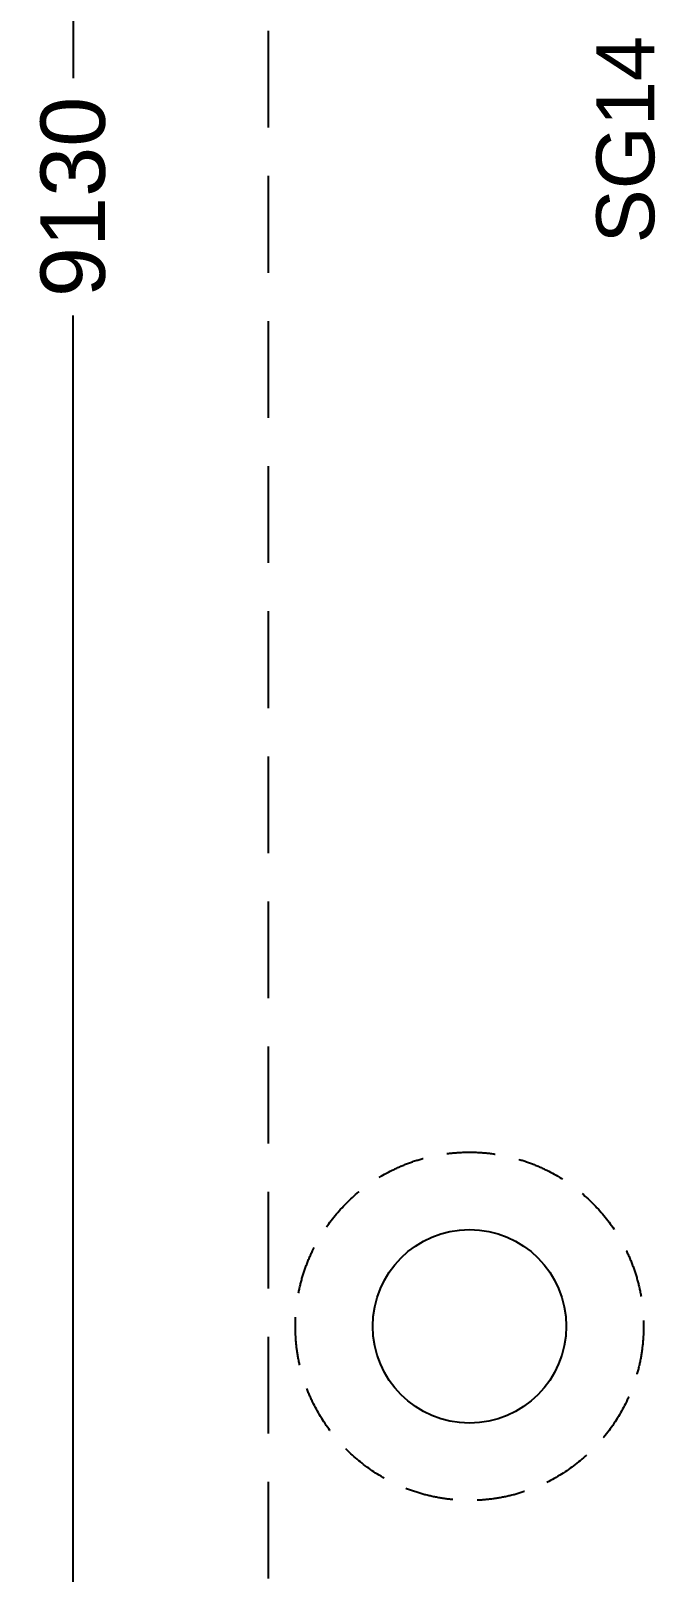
# Model space of a CAD drawing. Extents: x 7897917 to 8423973, y -6487334 to -6173396.
# Drawn here: x 8216537 to 8218473, y -6447385 to -6442605 of the extents above; entities that cross this region are included whole.
import ezdxf
from ezdxf.enums import TextEntityAlignment as Align

# ---------------------------------------------------------------- set-up
doc = ezdxf.new("R2010")
doc.units = 0
doc.header["$LTSCALE"] = 600
doc.header["$MEASUREMENT"] = 0
doc.header["$PDMODE"] = 35
doc.linetypes.add('DASHED', pattern=[0.75, 0.5, -0.25])
doc.linetypes.add('HIDDEN', pattern=[0.375, 0.25, -0.125])
doc.layers.get('0').update_dxf_attribs({"linetype": 'CONTINUOUS'})
doc.layers.get('Defpoints').update_dxf_attribs({"linetype": 'CONTINUOUS'})
for name, color, linetype in [('Ele. Proj', 7, 'CONTINUOUS'), ('joinery', 7, 'CONTINUOUS'), ('Working Dim', 5, 'CONTINUOUS')]:
    doc.layers.add(name, color=color, linetype=linetype)
doc.styles.add('ari', font='arial.ttf')
doc.dimstyles.new('int. dim', dxfattribs={"dimtxt": 450, "dimasz": 80, "dimexe": 80, "dimexo": 0, "dimgap": 70, "dimtad": 0, "dimdec": 0, "dimzin": 12, "dimdsep": 46, "dimtxsty": 'ari', "dimblk": 'OBLIQUE', "dimcen": 2, "dimdle": 80, "dimclrd": 256, "dimclre": 256, "dimclrt": 6, "dimadec": 0, "dimazin": 0, "dimtfac": 1, "dimtdec": 0, "dimtix": 1, "dimtmove": 2, "dimatfit": 3, "dimfxl": 1, "dimtolj": 1, "dimtzin": 0, "dimlwd": -1, "dimlwe": -1, "dimarcsym": 0})

# ---------------------------------------------------------------- blocks, each defined once
blk = doc.blocks.new('_Oblique')
at = {"color": 0, "linetype": 'ByBlock', "lineweight": -2}
blk.add_line((-0.5, -0.5), (0.5, 0.5), dxfattribs=at)
blk = doc.blocks.new('*D2650')
at = {"layer": 'Defpoints', "color": 0, "transparency": 16777216}
for p in [(8217272.2, -6438555.1, -1.4), (8216667.9, -6447685), (8217272.2, -6447685, -4.9)]:
    blk.add_point(p, dxfattribs=at)
at = {"layer": 'Working Dim', "transparency": 16777216}
for p, q in [((8216667.9, -6438475.1), (8216667.9, -6442751.7)), ((8217272.2, -6438555.1), (8216587.9, -6438555.1)), ((8216667.9, -6447765), (8216667.9, -6443488.3)), ((8217272.2, -6447685), (8216587.9, -6447685))]:
    blk.add_line(p, q, dxfattribs=at)
at = {"layer": 'Working Dim', "transparency": 16777216, "xscale": 80, "yscale": 80, "zscale": 80}
for p, rotation in [((8216667.9, -6438555.1), 90), ((8216667.9, -6447685), 270)]:
    blk.add_blockref('_Oblique', p, dxfattribs=dict(at, rotation=rotation))
at = {"layer": 'Working Dim', "color": 6, "transparency": 16777216, "insert": (8216667.9, -6443120), "char_height": 200, "attachment_point": 5, "rotation": 90, "style": 'ari'}
blk.add_mtext('\\A1;9130', dxfattribs=at)

msp = doc.modelspace()

# ---------------------------------------------------------------- linework, layer by layer
at = {"layer": 'Ele. Proj', "color": 7, "linetype": 'DASHED'}
msp.add_line((8217272.336, -6438555.114, 44.165), (8217272.439, -6447672.546, -18.753), dxfattribs=at)
at = {"layer": 'Working Dim', "color": 8, "linetype": 'HIDDEN'}
msp.add_circle((8217897.27, -6446622.546, -4.622), 540, dxfattribs=at)
at = {"layer": 'Working Dim', "color": 3, "linetype": 'Continuous'}
msp.add_circle((8217897.27, -6446622.546, -4.622), 300, dxfattribs=at)

# ---------------------------------------------------------------- texts
at = {"layer": 'joinery', "style": 'ari'}
msp.add_text('SG14', height=180, rotation=90, dxfattribs=at).set_placement((8218470.652, -6442942.735, -99.42), align=Align.CENTER)

# ---------------------------------------------------------------- dimensions: what is measured, and where the dimension line sits
at = {"layer": 'Working Dim'}
dim = msp.add_linear_dim(base=(8216667.908, -6447684.955, 13.658), p1=(8217272.166, -6438555.114, 12.219), p2=(8217272.166, -6447684.955, 8.747), angle=270, dimstyle='int. dim', override={"dimtxt": 200, "dimarcsym": 1}, dxfattribs=at)
dim.commit()
dim.dimension.update_dxf_attribs({"geometry": '*D2650', "text_midpoint": (8216667.908, -6443120.035, 13.658)})

doc.saveas('drawing.dxf')
